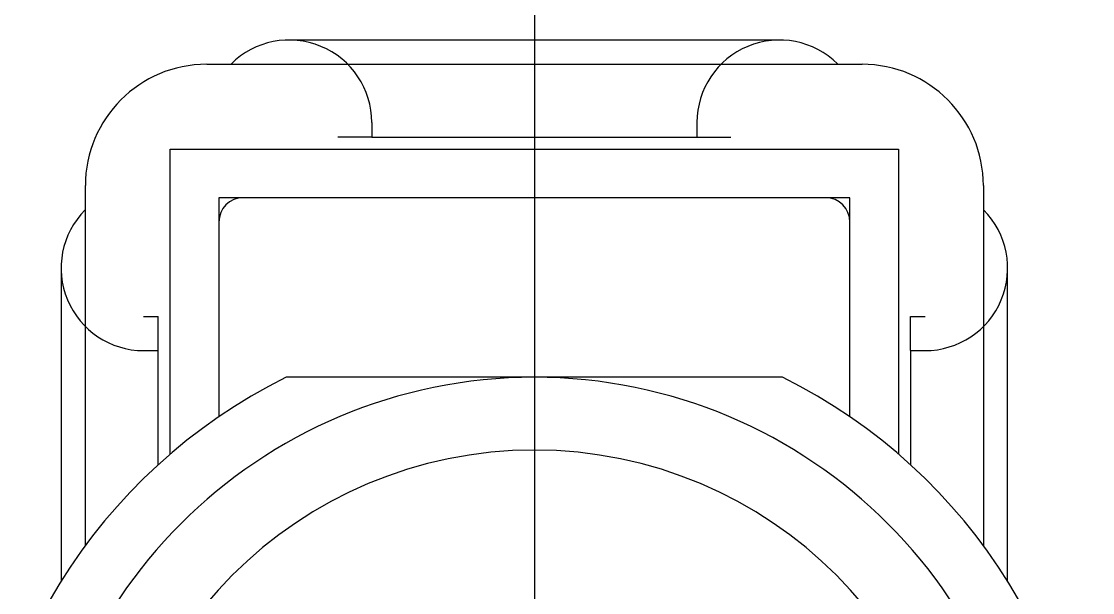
# Model space of a CAD drawing. Header units: millimetres. Extents: x -60 to 7633, y -2614 to 2146.
# Drawn here: x 2464.57 to 2486.63, y -2365.32 to -2353.55 of the extents above; entities that cross this region are included whole.
import ezdxf
from ezdxf.lldxf.tags import DXFTag

# ---------------------------------------------------------------- set-up
doc = ezdxf.new("R2010")
doc.units = ezdxf.units.MM
doc.layers.get('0').update_dxf_attribs({"color": 250})
tags = doc.linetypes.add('CENTER2', pattern=[28.575, 19.05, -3.175, 3.175, -3.175]).pattern_tags.tags
tags[10:11] = [DXFTag(74, 4), DXFTag(75, 0), DXFTag(340, '0'), DXFTag(46, 0.0), DXFTag(50, 0.0), DXFTag(44, 0.0), DXFTag(45, 0.0)]
tags[8:9] = [DXFTag(74, 4), DXFTag(75, 0), DXFTag(340, '0'), DXFTag(46, 0.0), DXFTag(50, 0.0), DXFTag(44, 0.0), DXFTag(45, 0.0)]
tags[6:7] = [DXFTag(74, 4), DXFTag(75, 0), DXFTag(340, '0'), DXFTag(46, 0.0), DXFTag(50, 0.0), DXFTag(44, 0.0), DXFTag(45, 0.0)]
tags[4:5] = [DXFTag(74, 4), DXFTag(75, 0), DXFTag(340, '0'), DXFTag(46, 0.0), DXFTag(50, 0.0), DXFTag(44, 0.0), DXFTag(45, 0.0)]

msp = doc.modelspace()

# ---------------------------------------------------------------- linework, layer by layer
at = {"linetype": 'CENTER2'}
for p, q in [((2475.134, -2346.186), (2475.134, -2356.186)), ((2475.134, -2351.186), (2475.134, -2391.186))]:
    msp.add_line(p, q, dxfattribs=at)
at = {"linetype": 'Continuous'}
for p, q in [((2480.184, -2353.936), (2470.084, -2353.936)), ((2468.384, -2354.436), (2481.884, -2354.436)), ((2471.784, -2355.636), (2471.784, -2355.936)), ((2478.484, -2355.636), (2478.484, -2355.936)), ((2471.784, -2355.936), (2471.084, -2355.936)), ((2471.784, -2355.936), (2478.484, -2355.936)), ((2478.484, -2355.936), (2479.184, -2355.936)), ((2467.634, -2362.468), (2467.634, -2356.186)), ((2467.634, -2356.186), (2482.634, -2356.186)), ((2482.634, -2356.186), (2482.634, -2362.468)), ((2465.884, -2364.353), (2465.884, -2356.936)), ((2484.384, -2356.936), (2484.384, -2364.353)), ((2481.634, -2357.186), (2468.634, -2357.186)), ((2468.634, -2357.186), (2468.634, -2361.699)), ((2481.134, -2357.186), (2469.134, -2357.186)), ((2481.634, -2361.699), (2481.634, -2357.186)), ((2468.634, -2357.686), (2468.634, -2361.699)), ((2481.634, -2361.699), (2481.634, -2357.686)), ((2465.384, -2358.636), (2465.384, -2365.088)), ((2484.884, -2365.088), (2484.884, -2358.636)), ((2467.084, -2359.636), (2467.384, -2359.636)), ((2467.384, -2360.336), (2467.384, -2359.636)), ((2482.884, -2359.636), (2483.184, -2359.636)), ((2482.884, -2360.336), (2482.884, -2359.636)), ((2467.084, -2360.336), (2467.384, -2360.336)), ((2467.384, -2362.69), (2467.384, -2360.336)), ((2482.884, -2360.336), (2483.184, -2360.336)), ((2482.884, -2360.336), (2482.884, -2362.69)), ((2480.248, -2360.886), (2470.019, -2360.886))]:
    msp.add_line(p, q, dxfattribs=at)
for centre, radius, start, end in [((2470.084, -2355.636), 1.7, 359.9948, 134.8534), ((2480.184, -2355.636), 1.7, 45.2141, 179.9928), ((2468.384, -2356.936), 2.5, 90, 180), ((2481.884, -2356.936), 2.5, 0, 90), ((2469.134, -2357.686), 0.5, 90, 180), ((2481.134, -2357.686), 0.5, 0, 90), ((2467.084, -2358.636), 1.7, 135.2141, 269.9928), ((2483.184, -2358.636), 1.7, 269.9948, 44.8534), ((2475.134, -2371.186), 11.5, 116.4077, 243.5923), ((2475.134, -2371.186), 10.3, 90, 270), ((2475.134, -2371.186), 10.3, 270, 90), ((2475.134, -2371.186), 11.5, 296.4077, 63.5923), ((2475.134, -2371.186), 8.8, 90, 270), ((2475.134, -2371.186), 8.8, 270, 90)]:
    msp.add_arc(centre, radius, start, end, dxfattribs=at)

doc.saveas('drawing.dxf')
